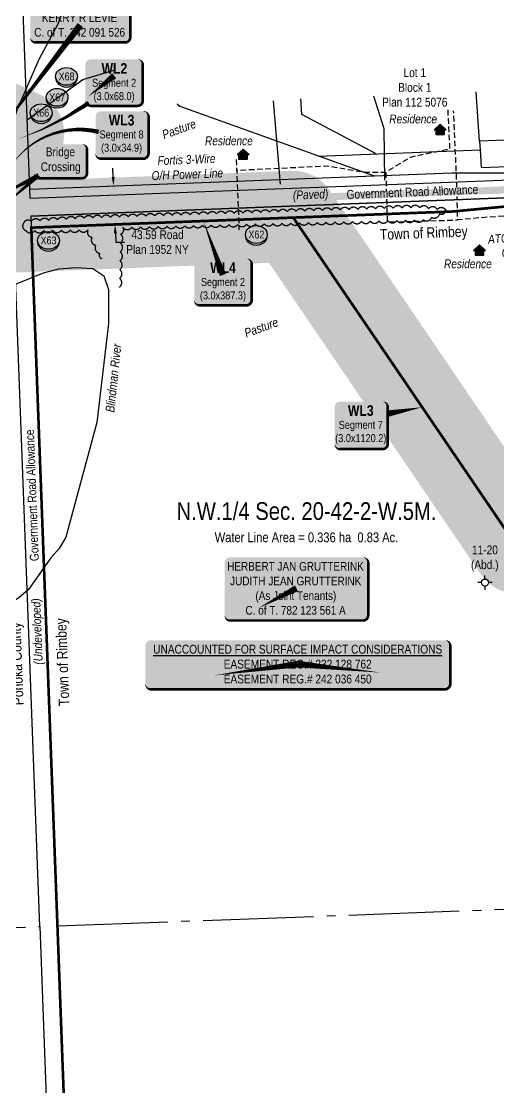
# Model space of a CAD drawing. Extents: x 670596 to 687743, y 5824540 to 5836613.
# Drawn here: x 685009 to 685549, y 5834702 to 5835908 of the extents above; entities that cross this region are included whole.
import ezdxf
from ezdxf.enums import TextEntityAlignment as Align

# ---------------------------------------------------------------- set-up
doc = ezdxf.new("R2010")
doc.units = 0
doc.header["$LTSCALE"] = 5
doc.header["$PDSIZE"] = 0.5
for name, pattern in [('0', [1, 1, 0]), ('BORDER2', [22.225, 6.35, -3.175, 6.35, -3.175, 0, -3.175]), ('foc-QUARTERLINE', [33, 25, -3, 2, -3]), ('UG_PIPE', [1.875, 1.25, -0.625])]:
    doc.linetypes.add(name, pattern=pattern)
doc.layers.get('Defpoints').update_dxf_attribs({"color": 9})
doc.layers.add('AS-COUNTY', color=7, linetype='BORDER2', lineweight=60, true_color=0xcc33ff)
for name, color, linetype in [('AS-OWNER', 7, 'Continuous'), ('AS-PIPE-UG', 44, 'UG_PIPE'), ('AS-POWER', 104, 'foc-POWER'), ('AS-RESIDENCE', 14, 'Continuous'), ('AS-ROADS', 254, 'Continuous'), ('AS-TELEPHONE', 224, 'foc-TEL'), ('C-SYMBOL', 7, 'Continuous'), ('CG-NOTES', 7, 'Continuous'), ('F-WS-S', 8, 'Continuous'), ('L-33', 7, 'Continuous'), ('L-AREAREQUIRED', 7, 'Continuous'), ('L-ROAD-T', 7, 'Continuous'), ('L-SEC', 7, 'Continuous'), ('L-SECQ', 8, 'foc-QUARTERLINE'), ('L-TITLEDB', 4, 'Continuous'), ('L-TITLEDB-T', 4, 'Continuous'), ('P-BUFFER-H 30m', 51, 'Continuous'), ('P-CROSSINGS', 250, 'Continuous'), ('T-BUSH', 110, '0'), ('T-WATER', 160, 'Continuous'), ('T-WATER-T', 170, 'Continuous')]:
    doc.layers.add(name, color=color, linetype=linetype)
for name, color, linetype, true_color in [('P-PROPOSED-WL2', 7, 'Continuous', 0x05c1ff), ('P-PROPOSED-WL2 IOP3', 7, 'Continuous', 0x05c1ff), ('P-PROPOSED-WL3', 92, 'Continuous', 0x00bd00), ('P-PROPOSED-WL4', 7, 'Continuous', 0x5b5bc8)]:
    doc.layers.add(name, color=color, linetype=linetype, true_color=true_color)
doc.layers.add('T-TEXT', color=48, linetype='Continuous', lineweight=18)
doc.styles.add('100L', font='ARIALN.TTF', dxfattribs={"height": 11})
doc.styles.add('175L', font='ARIALN.TTF', dxfattribs={"height": 20})
doc.styles.add('240', font='ARIALN.TTF', dxfattribs={"height": 30})
doc.styles.add('80', font='ARIALN.TTF', dxfattribs={"height": 10})
doc.styles.add('80CG', font='ARIALN.TTF', dxfattribs={"height": 10})
doc.styles.add('80L', font='ARIALN.TTF', dxfattribs={"height": 10})
doc.styles.add('80LS', font='ARIALNI.TTF', dxfattribs={"height": 10})
doc.styles.add('BOLD', font='ARIALNB.TTF')
doc.styles.add('Crossing', font='ARIALN.TTF', dxfattribs={"height": 10})
doc.styles.add('foc-LtypeFont', font='ARIALN.TTF', dxfattribs={"height": 7.35})
doc.linetypes.add('foc-POWER', pattern='A,6,-1,["P",foc-LtypeFont,S=0.2,R=0,X=-0.625,Y=-0.75],-1.24,4', length=12.24)
doc.linetypes.add('foc-TEL', pattern='A,2,-1,["T",foc-LtypeFont,S=0.2,R=0,X=-0.425,Y=-0.75],-1.24,8', length=12.24)
doc.linetypes.add('foc-TEL-NOLINE', pattern='A,0,-2,["T",foc-LtypeFont,S=0.2,R=0,X=-0.425,Y=-0.75],-10.24', length=12.24)
doc.linetypes.add('foc-TOPO-flowdirection-NOLINE', pattern='A,0,[">",foc-LtypeFont,S=0.3,R=0,X=0,Y=-0.945],-20,[">",foc-LtypeFont,S=0.3,R=0,X=0,Y=-0.945],0', length=20)
doc.dimstyles.new('Compass 5 000', dxfattribs={"dimscale": 5, "dimtxt": 9, "dimasz": 2, "dimexe": 0.2, "dimexo": 0.0625, "dimgap": 0.5, "dimtad": 0, "dimtih": 1, "dimtoh": 1, "dimzin": 0, "dimdsep": 46, "dimtxsty": '80CG', "dimcen": 0.1, "dimse1": 1, "dimse2": 1, "dimclrd": 256, "dimclrt": 256, "dimaunit": 1, "dimadec": 4, "dimazin": 0, "dimtfac": 0.06, "dimtofl": 0, "dimtmove": 0, "dimatfit": 1, "dimfxl": 0.2, "dimtolj": 1, "dimtzin": 0, "dimlwd": -1, "dimarcsym": 0})

# ---------------------------------------------------------------- blocks, each defined once
blk = doc.blocks.new('label_road_undeveloped')
at = {"layer": 'L-ROAD-T', "style": '80L'}
blk.add_text('Government Road Allowance', height=10, dxfattribs=at).set_placement((0, 0), align=Align.MIDDLE_CENTER)
at = {"layer": 'T-TEXT', "style": '80LS'}
blk.add_text('(Undeveloped)', height=10, dxfattribs=at).set_placement((-154.2, 0), align=Align.MIDDLE_CENTER)
blk = doc.blocks.new('*D564')
at = {"layer": 'Defpoints', "color": 0, "transparency": 16777216}
for p in [(685142.2, 5835723.4), (685115.1, 5835678.7), (685143.8, 5835679.8)]:
    blk.add_point(p, dxfattribs=at)
at = {"layer": 'L-TITLEDB', "transparency": 16777216}
for p, q in [((685113.1, 5835732.2), (685112.7, 5835742.2)), ((685115.5, 5835668.7), (685115.9, 5835658.7)), ((685115.9, 5835658.7), (685125.9, 5835658.7))]:
    blk.add_line(p, q, dxfattribs=at)
for points in [[(685114.7, 5835732.3), (685111.4, 5835732.2), (685113.4, 5835722.3)], [(685117.2, 5835668.8), (685113.8, 5835668.6), (685115.1, 5835678.7)]]:
    blk.add_solid(points, dxfattribs=at)
at = {"layer": 'L-TITLEDB', "transparency": 16777216, "insert": (685163.2, 5835658.7), "char_height": 10, "attachment_point": 5, "style": '80CG'}
blk.add_mtext('\\A1;43.59 Road\\PPlan 1952 NY', dxfattribs=at)
blk = doc.blocks.new('*U585')
h = blk.add_hatch(color=254)
edge = h.paths.add_edge_path()
edge.add_line((-26.5, -34.4), (26.5, -34.4))
edge.add_arc((26.5, -28.4), 6, 270, 360)
edge.add_line((32.5, -28.4), (32.5, 12.5))
edge.add_arc((26.5, 12.5), 6, 0, 90)
edge.add_line((26.5, 18.5), (-26.5, 18.5))
edge.add_arc((-26.5, 12.5), 6, 90, 180)
edge.add_line((-32.5, 12.5), (-32.5, -28.4))
edge.add_arc((-26.5, -28.4), 6, 180, 270)
at = {"layer": 'P-PROPOSED-WL3', "flags": 128}
blk.add_lwpolyline([(-22.1, 61.1, 0, 7.5, 0), (0, 0, 0, 0, 0)], format="xyseb", dxfattribs=at)
blk.add_lwpolyline([(-26.5, -34.4, 3, 3, 0), (26.5, -34.4, 3, 3, 0.414214), (32.5, -28.4, 3, 3, 0), (32.5, 12.5, 3, 0, 0.414214), (26.5, 18.5, 0, 0, 0), (-26.5, 18.5, 0, 0, 0.414214), (-32.5, 12.5, 0, 0, 0), (-32.5, -28.4, 0, 3, 0.414214)], format="xyseb", close=True, dxfattribs=at)
at = {"layer": 'P-PROPOSED-WL3'}
for tag, p, height, style in [('TEMP_AREA_W1_001', (-9.2, 2.2), 12, 'BOLD'), ('ENTER_TEXT_001', (-30.7, -12.8), 9, '80')]:
    blk.add_attdef(tag, p, '', height=height, dxfattribs=dict(at, style=style))
blk = doc.blocks.new('*U582')
h = blk.add_hatch(color=254)
edge = h.paths.add_edge_path()
edge.add_line((-26.5, -34.1), (26.5, -34.1))
edge.add_arc((26.5, -28.1), 6, 270, 360)
edge.add_line((32.5, -28.1), (32.5, 12.5))
edge.add_arc((26.5, 12.5), 6, 0, 90)
edge.add_line((26.5, 18.5), (-26.5, 18.5))
edge.add_arc((-26.5, 12.5), 6, 90, 180)
edge.add_line((-32.5, 12.5), (-32.5, -28.1))
edge.add_arc((-26.5, -28.1), 6, 180, 270)
at = {"layer": 'P-PROPOSED-WL4', "flags": 128}
blk.add_lwpolyline([(-26.5, -34.1, 3, 3, 0), (26.5, -34.1, 3, 3, 0.414214), (32.5, -28.1, 3, 3, 0), (32.5, 12.5, 3, 0, 0.414214), (26.5, 18.5, 0, 0, 0), (-26.5, 18.5, 0, 0, 0.414214), (-32.5, 12.5, 0, 0, 0), (-32.5, -28.1, 0, 3, 0.414214)], format="xyseb", close=True, dxfattribs=at)
blk.add_lwpolyline([(-28.9, -23.4, 0, 7.5, 0), (0, 0, 0, 0, 0)], format="xyseb", dxfattribs=at)
at = {"layer": 'P-PROPOSED-WL4'}
for tag, p, height, style in [('TEMP_AREA_W1_001', (-9.2, 2.2), 12, 'BOLD'), ('ENTER_TEXT_001', (-30.7, -12.8), 9, '80')]:
    blk.add_attdef(tag, p, '', height=height, dxfattribs=dict(at, style=style))
blk = doc.blocks.new('*U487')
h = blk.add_hatch(color=254)
edge = h.paths.add_edge_path()
edge.add_line((-24, -20), (24, -20))
edge.add_arc((24, -14), 6, 270, 360)
edge.add_line((30, -14), (30, 12.5))
edge.add_arc((24, 12.5), 6, 0, 90)
edge.add_line((24, 18.5), (-24, 18.5))
edge.add_arc((-24, 12.5), 6, 90, 180)
edge.add_line((-30, 12.5), (-30, -14))
edge.add_arc((-24, -14), 6, 180, 270)
at = {"color": 160, "flags": 128}
blk.add_lwpolyline([(-24, -20, 3, 3, 0), (24, -20, 3, 3, 0.414214), (30, -14, 3, 3, 0), (30, 12.5, 3, 0, 0.414214), (24, 18.5, 0, 0, 0), (-24, 18.5, 0, 0, 0.414214), (-30, 12.5, 0, 0, 0), (-30, -14, 0, 3, 0.414214)], format="xyseb", close=True, dxfattribs=at)
at = {"color": 160, "style": '80'}
blk.add_attdef('ENTER_TEXT_001', (-26.8, -4.9), '', height=10, dxfattribs=at)
blk = doc.blocks.new('*U872')
h = blk.add_hatch(color=59)
edge = h.paths.add_edge_path()
edge.add_line((-76.5, -37), (76.5, -37))
edge.add_arc((76.5, -31), 6, 270, 360)
edge.add_line((82.5, -31), (82.5, 29.5))
edge.add_arc((76.5, 29.5), 6, 0, 90)
edge.add_line((76.5, 35.5), (-76.5, 35.5))
edge.add_arc((-76.5, 29.5), 6, 90, 180)
edge.add_line((-82.5, 29.5), (-82.5, -31))
edge.add_arc((-76.5, -31), 6, 180, 270)
at = {"color": 1, "flags": 128}
blk.add_lwpolyline([(-76.5, -37, 3, 3, 0), (76.5, -37, 3, 3, 0.414214), (82.5, -31, 3, 3, 0), (82.5, 29.5, 3, 0, 0.414214), (76.5, 35.5, 0, 0, 0), (-76.5, 35.5, 0, 0, 0.414214), (-82.5, 29.5, 0, 0, 0), (-82.5, -31, 0, 3, 0.414214)], format="xyseb", close=True, dxfattribs=at)
blk.add_lwpolyline([(-43.7, -22.7, 0, 7.5, 0), (0, 0, 0, 0, 0)], format="xyseb", dxfattribs=at)
at = {"color": 1, "style": '80'}
blk.add_attdef('ENTER_TEXT_001', (-36.7, -5), '', height=10, dxfattribs=at)
blk = doc.blocks.new('res_occ')
for points in [[(0.1, 0.89), (-1.26, -0.37), (1.46, -0.37)], [(-0.9, -1.43), (1.1, -1.43), (1.1, -0.37), (-0.9, -0.37)]]:
    blk.add_hatch(color=14).paths.add_polyline_path(points)
at = {"color": 14}
for points in [[(0.1, 0.89), (-1.26, -0.37), (1.46, -0.37)], [(-0.9, -1.43), (1.1, -1.43), (1.1, -0.37), (-0.9, -0.37)]]:
    blk.add_lwpolyline(points, close=True, dxfattribs=at)
blk = doc.blocks.new('xing2')
h = blk.add_hatch(color=50)
h.dxf.hatch_style = 1
edge = h.paths.add_edge_path()
edge.add_ellipse((0, 0), major_axis=(-12.5, 0), ratio=0.816297, start_angle=0, end_angle=360)
h = blk.add_hatch(color=250)
h.dxf.hatch_style = 1
edge = h.paths.add_edge_path()
edge.add_ellipse((0, -2), major_axis=(-12.5, 0), ratio=0.816297, start_angle=0, end_angle=180)
edge.add_line((12.5, -2), (12.5, 0))
edge.add_ellipse((0, 0), major_axis=(-12.5, 0), ratio=0.816297, start_angle=0, end_angle=180, ccw=False)
edge.add_line((-12.5, 0), (-12.5, -2))
at = {"color": 250}
blk.add_ellipse((0, 0), major_axis=(-12.5, 0), ratio=0.816297, dxfattribs=at)
blk.add_ellipse((0, -2), major_axis=(-12.5, 0), ratio=0.816297, start_param=0, end_param=3.141593, dxfattribs=at)
at = {"color": 250, "style": 'Crossing'}
blk.add_attdef('CROSSING', text='', height=9, dxfattribs=at).set_placement((0.1, 0), align=Align.MIDDLE_CENTER)
at = {"color": 250, "style": 'Crossing', "flags": 1}
for tag, p in [('OWNER', (0.1, -12.5)), ('DESCRIPTION', (0.1, -25.8)), ('LOCATION', (0.1, -39.3)), ('DWG_REF', (0.1, -52.8))]:
    blk.add_attdef(tag, text='', height=9, dxfattribs=at).set_placement(p, align=Align.MIDDLE_CENTER)
blk = doc.blocks.new('GABD')
for p, q in [((-0.81, 0), (-1.62, 0)), ((0, 0.81), (0, 1.62)), ((1.62, 0), (0.81, 0)), ((0, -0.81), (0, -1.62))]:
    blk.add_line(p, q)
blk.add_circle((0, 0), 0.8)
blk = doc.blocks.new('*U577')
h = blk.add_hatch(color=255)
edge = h.paths.add_edge_path()
edge.add_line((-166.5, -28.5), (166.5, -28.5))
edge.add_arc((166.5, -22.5), 6, 270, 360)
edge.add_line((172.5, -22.5), (172.5, 21))
edge.add_arc((166.5, 21), 6, 0, 90)
edge.add_line((166.5, 27), (-166.5, 27))
edge.add_arc((-166.5, 21), 6, 90, 180)
edge.add_line((-172.5, 21), (-172.5, -22.5))
edge.add_arc((-166.5, -22.5), 6, 180, 270)
at = {"color": 1, "flags": 128}
blk.add_lwpolyline([(-166.5, -28.5, 3, 3, 0), (166.5, -28.5, 3, 3, 0.414214), (172.5, -22.5, 3, 3, 0), (172.5, 21, 3, 0, 0.414214), (166.5, 27, 0, 0, 0), (-166.5, 27, 0, 0, 0.414214), (-172.5, 21, 0, 0, 0), (-172.5, -22.5, 0, 3, 0.414214)], format="xyseb", close=True, dxfattribs=at)
for points in [[(-95.6, -12.9, 0, 7.5, 0), (0, 0, 0, 0, 0)], [(93.8, -9.6, 0, 7.5, 0), (0, 0, 0, 0, 0)]]:
    blk.add_lwpolyline(points, format="xyseb", dxfattribs=at)
at = {"color": 1, "style": '80'}
blk.add_attdef('ENTER_TEXT_001', (-26.8, -4.9), '', height=10, dxfattribs=at)
blk = doc.blocks.new('*U876')
h = blk.add_hatch(color=59)
edge = h.paths.add_edge_path()
edge.add_line((-51.5, -20), (51.5, -20))
edge.add_arc((51.5, -14), 6, 270, 360)
edge.add_line((57.5, -14), (57.5, 12.5))
edge.add_arc((51.5, 12.5), 6, 0, 90)
edge.add_line((51.5, 18.5), (-51.5, 18.5))
edge.add_arc((-51.5, 12.5), 6, 90, 180)
edge.add_line((-57.5, 12.5), (-57.5, -14))
edge.add_arc((-51.5, -14), 6, 180, 270)
at = {"color": 1, "flags": 128}
blk.add_lwpolyline([(-51.5, -20, 3, 3, 0), (51.5, -20, 3, 3, 0.414214), (57.5, -14, 3, 3, 0), (57.5, 12.5, 3, 0, 0.414214), (51.5, 18.5, 0, 0, 0), (-51.5, 18.5, 0, 0, 0.414214), (-57.5, 12.5, 0, 0, 0), (-57.5, -14, 0, 3, 0.414214)], format="xyseb", close=True, dxfattribs=at)
blk.add_lwpolyline([(-120.8, -158.4, 0, 7.5, 0), (0, 0, 0, 0, 0)], format="xyseb", dxfattribs=at)
at = {"color": 1, "style": '80'}
blk.add_attdef('ENTER_TEXT_001', (-36.7, -5), '', height=10, dxfattribs=at)

msp = doc.modelspace()

# ---------------------------------------------------------------- hatches: boundary and pattern name
at = {"layer": 'P-BUFFER-H 30m'}
h = msp.add_hatch(color=256, dxfattribs=at)
h.dxf.hatch_style = 1
edge = h.paths.add_edge_path()
edge.add_line((677190.88, 5826034.364), (676987.84, 5826027.225))
edge.add_line((676987.84, 5826027.225), (676988.351, 5826011.208))
edge.add_arc((676938.382, 5826009.615), 49.994, -120.521047, 1.826075, ccw=False)
edge.add_line((676912.993, 5825966.548), (676909.934, 5825968.352))
edge.add_arc((676935.324, 5826011.418), 49.994, 181.826075, 239.478953, ccw=False)
edge.add_line((676885.355, 5826009.825), (676883.222, 5826076.736))
edge.add_arc((676933.19, 5826078.329), 49.994, 92.013805, 181.826075, ccw=False)
edge.add_line((676931.434, 5826128.292), (677186.782, 5826137.271))
edge.add_line((677186.782, 5826137.271), (677172.574, 5826493.957))
edge.add_arc((677222.529, 5826495.947), 49.994, 182.217236, 182.280935, ccw=False)
edge.add_line((677172.572, 5826494.013), (677161.576, 5826778.028))
edge.add_arc((677211.532, 5826779.962), 49.994, 133.32201, 182.217236, ccw=False)
edge.add_line((677177.232, 5826816.333), (677158.55, 5827298.559))
edge.add_line((677158.55, 5827298.559), (677123.328, 5828102.041))
edge.add_line((677123.328, 5828102.041), (677088.029, 5828904.381))
edge.add_arc((677137.974, 5828906.578), 49.994, 92.094528, 182.519115, ccw=False)
edge.add_line((677136.147, 5828956.539), (677941.688, 5828985.999))
edge.add_line((677941.688, 5828985.999), (678795.39, 5829017.43))
edge.add_arc((678838.014, 5828991.303), 49.994, 92.178655, 148.493114, ccw=False)
edge.add_line((678836.113, 5829041.261), (679095.94, 5829051.145))
edge.add_line((679095.94, 5829051.145), (679103.038, 5829053.867))
edge.add_arc((679120.935, 5829007.187), 49.994, 92.18666, 110.977343, ccw=False)
edge.add_line((679119.028, 5829057.144), (679561.069, 5829074.022))
edge.add_arc((679566.877, 5829024.367), 49.994, 92.195397, 96.67124, ccw=False)
edge.add_line((679564.962, 5829074.324), (680316.807, 5829103.147))
edge.add_line((680316.807, 5829103.147), (680289.029, 5829852.071))
edge.add_line((680289.029, 5829852.071), (680264.054, 5830522.758))
edge.add_arc((680314.013, 5830524.619), 49.994, 133.258056, 182.132573, ccw=False)
edge.add_line((680279.753, 5830561.028), (680276.196, 5830656.553))
edge.add_line((680276.196, 5830656.553), (680246.213, 5831460.206))
edge.add_line((680246.213, 5831460.206), (680215.351, 5832284.366))
edge.add_arc((680265.309, 5832286.237), 49.994, 92.148626, 182.144523, ccw=False)
edge.add_line((680263.435, 5832336.196), (681068.877, 5832366.415))
edge.add_line((681068.877, 5832366.415), (681821.401, 5832394.716))
edge.add_line((681821.401, 5832394.716), (681805.598, 5832816.244))
edge.add_arc((681855.557, 5832818.117), 49.994, 143.113192, 182.146882, ccw=False)
edge.add_line((681815.571, 5832848.125), (681834.732, 5832873.657))
edge.add_arc((681874.718, 5832843.649), 49.994, 2.145927, 143.113192, ccw=False)
edge.add_line((681924.677, 5832845.521), (681941.401, 5832399.193))
edge.add_line((681941.401, 5832399.193), (682694.705, 5832426.985))
edge.add_line((682694.705, 5832426.985), (683448.059, 5832454.84))
edge.add_line((683448.059, 5832454.84), (683412.219, 5833411.237))
edge.add_arc((683462.178, 5833413.109), 49.994, 133.562272, 182.146115, ccw=False)
edge.add_line((683427.725, 5833449.336), (683406.047, 5834013.774))
edge.add_line((683406.047, 5834013.774), (683375.916, 5834817.728))
edge.add_line((683375.916, 5834817.728), (683345.977, 5835624.47))
edge.add_arc((683395.936, 5835626.324), 49.994, 92.287428, 182.125311, ccw=False)
edge.add_line((683393.941, 5835676.278), (684197.29, 5835708.367))
edge.add_line((684197.29, 5835708.367), (684908.467, 5835736.78))
edge.add_line((684908.467, 5835736.78), (684942.361, 5835811.073))
edge.add_arc((684987.845, 5835790.323), 49.994, 65.131456, 155.476492, ccw=False)
edge.add_line((685008.869, 5835835.681), (685028.667, 5835826.504))
edge.add_arc((685007.643, 5835781.146), 49.994, -16.068914, 65.131456, ccw=False)
edge.add_line((685055.684, 5835767.308), (685044.658, 5835729.031))
edge.add_line((685044.658, 5835729.031), (685314.688, 5835739.386))
edge.add_arc((685316.604, 5835689.429), 49.994, 34.222356, 92.196177, ccw=False)
edge.add_line((685357.942, 5835717.546), (685598.018, 5835364.582))
edge.add_line((685598.018, 5835364.582), (685834.75, 5835370.452))
edge.add_arc((685835.99, 5835320.474), 49.994, 2.198313, 91.420588, ccw=False)
edge.add_line((685885.947, 5835322.392), (685911.192, 5834664.749))
edge.add_line((685911.192, 5834664.749), (686635.77, 5834691.532))
edge.add_line((686635.77, 5834691.532), (686625.993, 5834943.667))
edge.add_line((686625.993, 5834943.667), (686625.603, 5834953.705))
edge.add_arc((686675.56, 5834955.642), 49.994, 92.288875, 182.220798, ccw=False)
edge.add_line((686673.563, 5835005.596), (687058.366, 5835020.976))
edge.add_arc((687098.555, 5834991.24), 49.994, 92.512715, 143.501535, ccw=False)
edge.add_line((687096.363, 5835041.186), (687099.36, 5835041.317))
edge.add_arc((687101.551, 5834991.372), 49.994, 2.512715, 92.512715, ccw=False)
edge.add_line((687151.497, 5834993.563), (687152.446, 5834971.929))
edge.add_arc((687102.501, 5834969.737), 49.994, -87.487492, 2.512715, ccw=False)
edge.add_line((687104.692, 5834919.791), (687096.429, 5834919.429))
edge.add_arc((687094.238, 5834969.375), 49.994, 272.288873, 272.512507, ccw=False)
edge.add_line((687096.234, 5834919.421), (686730.564, 5834904.805))
edge.add_line((686730.564, 5834904.805), (686741.01, 5834635.46))
edge.add_arc((686691.053, 5834633.523), 49.994, -87.779202, 2.220798, ccw=False)
edge.add_line((686692.991, 5834583.567), (686662.171, 5834582.372))
edge.add_arc((686660.234, 5834632.328), 49.994, 247.182957, 272.220798, ccw=False)
edge.add_line((686640.846, 5834586.246), (686635.568, 5834588.467))
edge.add_line((686635.568, 5834588.467), (685862.114, 5834559.877))
edge.add_arc((685860.267, 5834609.837), 49.994, 182.198313, 272.116949, ccw=False)
edge.add_line((685810.31, 5834607.919), (685785.041, 5835266.201))
edge.add_line((685785.041, 5835266.201), (685571.688, 5835260.91))
edge.add_arc((685570.449, 5835310.888), 49.994, 214.222356, 271.420588, ccw=False)
edge.add_line((685529.111, 5835282.771), (685289.298, 5835635.35))
edge.add_line((685289.298, 5835635.35), (685002.226, 5835624.341))
edge.add_line((685002.226, 5835624.341), (684975.431, 5835623.27))
edge.add_arc((684973.435, 5835673.224), 49.994, 229.837958, 272.287782, ccw=False)
edge.add_line((684941.192, 5835635.018), (684201.401, 5835605.462))
edge.add_line((684201.401, 5835605.462), (683450.853, 5835575.482))
edge.add_line((683450.853, 5835575.482), (683478.831, 5834821.566))
edge.add_line((683478.831, 5834821.566), (683508.96, 5834017.677))
edge.add_line((683508.96, 5834017.677), (683532.192, 5833412.794))
edge.add_arc((683482.235, 5833410.876), 49.994, -46.495355, 2.199485, ccw=False)
edge.add_line((683516.651, 5833374.614), (683552.96, 5832405.714))
edge.add_arc((683503.001, 5832403.842), 49.994, -87.882475, 2.146115, ccw=False)
edge.add_line((683504.848, 5832353.882), (682698.506, 5832324.068))
edge.add_line((682698.506, 5832324.068), (681892.271, 5832294.323))
edge.add_arc((681890.428, 5832344.283), 49.994, 264.056445, 272.112898, ccw=False)
edge.add_arc((681876.342, 5832343.751), 49.994, 272.153947, 280.265865, ccw=False)
edge.add_line((681878.221, 5832293.793), (681072.743, 5832263.5))
edge.add_line((681072.743, 5832263.5), (680320.249, 5832235.268))
edge.add_line((680320.249, 5832235.268), (680349.128, 5831464.053))
edge.add_line((680349.128, 5831464.053), (680379.111, 5830660.389))
edge.add_line((680379.111, 5830660.389), (680384.182, 5830524.23))
edge.add_arc((680334.223, 5830522.37), 49.994, -46.742123, 2.132739, ccw=False)
edge.add_line((680368.483, 5830485.96), (680391.945, 5829855.896))
edge.add_line((680391.945, 5829855.896), (680421.685, 5829054.073))
edge.add_arc((680371.726, 5829052.22), 49.994, -87.804603, 2.124156, ccw=False)
edge.add_line((680373.641, 5829002.263), (679575.799, 5828971.677))
edge.add_arc((679569.977, 5829021.331), 49.994, 272.18666, 276.686638, ccw=False)
edge.add_line((679571.885, 5828971.373), (679131.72, 5828954.566))
edge.add_line((679131.72, 5828954.566), (679124.618, 5828951.844))
edge.add_arc((679106.72, 5828998.524), 49.994, 272.178655, 290.977343, ccw=False)
edge.add_line((679108.621, 5828948.566), (678884.632, 5828940.045))
edge.add_arc((678841.974, 5828966.116), 49.994, 272.108492, 328.568358, ccw=False)
edge.add_line((678843.813, 5828916.156), (677945.465, 5828883.082))
edge.add_line((677945.465, 5828883.082), (677193.263, 5828855.571))
edge.add_line((677193.263, 5828855.571), (677226.216, 5828106.56))
edge.add_line((677226.216, 5828106.56), (677261.444, 5827302.934))
edge.add_arc((677211.498, 5827300.745), 49.994, 2.218614, 2.510029, ccw=False)
edge.add_line((677261.454, 5827302.68), (677281.716, 5826779.679))
edge.add_arc((677231.76, 5826777.743), 49.994, -46.679478, 2.218614, ccw=False)
edge.add_line((677266.06, 5826741.371), (677275.481, 5826498.026))
edge.add_line((677275.481, 5826498.026), (677306.827, 5825711.068))
edge.add_line((677306.827, 5825711.068), (677315.471, 5825699.601))
edge.add_arc((677275.552, 5825669.505), 49.994, 1.988412, 37.013358, ccw=False)
edge.add_line((677325.515, 5825671.239), (677327.417, 5825616.478))
edge.add_arc((677277.453, 5825614.743), 49.994, -88.099944, 1.988412, ccw=False)
edge.add_line((677279.111, 5825564.777), (677258.016, 5825564.077))
edge.add_arc((677256.359, 5825614.043), 49.994, 181.98998, 271.900056, ccw=False)
edge.add_line((677206.395, 5825612.307), (677206.156, 5825619.185))
edge.add_line((677206.156, 5825619.185), (676448.534, 5825593.112))
edge.add_line((676448.534, 5825593.112), (675621.606, 5825565.447))
edge.add_line((675621.606, 5825565.447), (674813.811, 5825535.401))
edge.add_line((674813.811, 5825535.401), (674006.072, 5825504.83))
edge.add_line((674006.072, 5825504.83), (673985.967, 5825504.069))
edge.add_arc((673984.076, 5825554.027), 49.994, 271.847905, 272.16748, ccw=False)
edge.add_line((673985.688, 5825504.06), (673184.703, 5825478.217))
edge.add_line((673184.703, 5825478.217), (672384.069, 5825452.353))
edge.add_line((672384.069, 5825452.353), (672364.028, 5825451.705))
edge.add_line((672364.028, 5825451.705), (671562.255, 5825423.567))
edge.add_line((671562.255, 5825423.567), (671405.716, 5825418.102))
edge.add_line((671405.716, 5825418.102), (671360.474, 5825352.878))
edge.add_line((671360.474, 5825352.878), (671368.43, 5825306.565))
edge.add_line((671368.43, 5825306.565), (671377.864, 5825268.225))
edge.add_line((671377.864, 5825268.225), (671395.798, 5825272.31))
edge.add_arc((671406.901, 5825223.564), 49.994, 6.188841, 102.831332, ccw=False)
edge.add_line((671456.604, 5825228.954), (671457.842, 5825217.538))
edge.add_line((671457.842, 5825217.538), (671465.055, 5825159.957))
edge.add_line((671465.055, 5825159.957), (671491.712, 5825126.618))
edge.add_arc((671452.666, 5825095.397), 49.994, 1.309193, 38.645258, ccw=False)
edge.add_line((671502.646, 5825096.54), (671503.523, 5825058.17))
edge.add_arc((671453.542, 5825057.028), 49.994, -32.601957, 1.309193, ccw=False)
edge.add_line((671495.659, 5825030.091), (671398.31, 5824877.882))
edge.add_arc((671356.193, 5824904.819), 49.994, 193.727388, 327.398043, ccw=False)
edge.add_arc((671355.09, 5824908.662), 49.994, 147.398016, 198.310676, ccw=False)
edge.add_line((671312.974, 5824935.599), (671400.193, 5825071.97))
edge.add_line((671400.193, 5825071.97), (671400.095, 5825076.287))
edge.add_line((671400.095, 5825076.287), (671375.283, 5825107.317))
edge.add_arc((671414.33, 5825138.538), 49.994, 187.140394, 218.645258, ccw=False)
edge.add_line((671364.724, 5825132.324), (671361.401, 5825158.85))
edge.add_line((671361.401, 5825158.85), (671349.952, 5825156.242))
edge.add_arc((671338.849, 5825204.987), 49.994, 193.822991, 282.831332, ccw=False)
edge.add_line((671290.303, 5825193.043), (671268.001, 5825283.686))
edge.add_arc((671319.46, 5825296.347), 52.994, 189.747991, 193.822991, ccw=False)
edge.add_line((671267.231, 5825287.374), (671255.511, 5825355.596))
edge.add_arc((671307.74, 5825364.568), 52.994, 145.253591, 189.747991, ccw=False)
edge.add_line((671264.195, 5825394.772), (671336.235, 5825498.63))
edge.add_arc((671377.314, 5825470.137), 49.994, 91.999391, 145.253591, ccw=False)
edge.add_line((671375.57, 5825520.1), (671558.652, 5825526.492))
edge.add_line((671558.652, 5825526.492), (672360.486, 5825554.632))
edge.add_arc((672362.239, 5825504.669), 49.994, 91.85035, 92.009966, ccw=False)
edge.add_line((672360.625, 5825554.636), (672380.743, 5825555.286))
edge.add_line((672380.743, 5825555.286), (673181.379, 5825581.151))
edge.add_line((673181.379, 5825581.151), (673982.227, 5825606.989))
edge.add_line((673982.227, 5825606.989), (674002.177, 5825607.744))
edge.add_line((674002.177, 5825607.744), (674809.949, 5825638.317))
edge.add_line((674809.949, 5825638.317), (675617.882, 5825668.367))
edge.add_arc((675619.741, 5825618.408), 49.994, 91.916118, 92.130078, ccw=False)
edge.add_line((675618.069, 5825668.374), (676445.042, 5825696.04))
edge.add_line((676445.042, 5825696.04), (677203.317, 5825722.136))
edge.add_line((677203.317, 5825722.136), (677190.88, 5826034.364))
at = {"layer": 'P-PROPOSED-WL2'}
h = msp.add_hatch(color=254, dxfattribs=at)
edge = h.paths.add_edge_path()
edge.add_line((685099.081, 5835753.02), (685147.075, 5835753.02))
edge.add_arc((685147.075, 5835759.019), 5.999, 270, 360)
edge.add_line((685153.074, 5835759.019), (685153.074, 5835800.823))
edge.add_arc((685147.075, 5835800.823), 5.999, 0, 90)
edge.add_line((685147.075, 5835806.822), (685099.081, 5835806.822))
edge.add_arc((685099.081, 5835800.823), 5.999, 90, 180)
edge.add_line((685093.081, 5835800.823), (685093.081, 5835759.019))
edge.add_arc((685099.081, 5835759.019), 5.999, 180, 270)
h = msp.add_hatch(color=254, dxfattribs=at)
edge = h.paths.add_edge_path()
edge.add_line((685369.736, 5835424.503), (685417.73, 5835424.503))
edge.add_arc((685417.73, 5835430.502), 5.999, 270, 360)
edge.add_line((685423.729, 5835430.502), (685423.729, 5835472.305))
edge.add_arc((685417.73, 5835472.305), 5.999, 0, 90)
edge.add_line((685417.73, 5835478.305), (685369.736, 5835478.305))
edge.add_arc((685369.736, 5835472.305), 5.999, 90, 180)
edge.add_line((685363.736, 5835472.305), (685363.736, 5835430.502))
edge.add_arc((685369.736, 5835430.502), 5.999, 180, 270)
at = {"layer": 'P-PROPOSED-WL2 IOP3'}
h = msp.add_hatch(color=256, dxfattribs=at)
h.dxf.hatch_style = 1
h.paths.add_polyline_path([(685851.486, 5834914.933), (685851.557, 5834914.936), (685835.99, 5835320.474), (685572.009, 5835313.927), (685318.594, 5835686.503), (685315.059, 5835686.368), (685570.449, 5835310.888), (685833.106, 5835317.402), (685848.56, 5834914.825)])
at = {"layer": 'P-PROPOSED-WL3', "linetype": 'Continuous'}
h = msp.add_hatch(color=256, dxfattribs=at)
h.dxf.hatch_style = 1
h.paths.add_polyline_path([(685315.059, 5835686.368), (685000.27, 5835674.296), (684973.435, 5835673.224), (684986.145, 5835717.35), (684989.303, 5835717.476), (684977.468, 5835676.387), (685000.152, 5835677.293), (685316.604, 5835689.429), (685318.067, 5835687.279), (685318.594, 5835686.504)])

# ---------------------------------------------------------------- linework, layer by layer
at = {"layer": 'AS-COUNTY', "const_width": 3, "flags": 128}
msp.add_lwpolyline([(685816.189, 5835840.218), (685820.968, 5835713.699), (685638.224, 5835706.691), (685497.838, 5835693.378), (685020.371, 5835675.066), (685049.98, 5834885.293), (685079.975, 5834080.647), (685309.727, 5834089.032), (685317.57, 5834081.952), (685323.604, 5834076.435), (685339.945, 5834061.492), (685368.765, 5834026.874), (685389.959, 5834005.887), (685400.724, 5833992.898)], dxfattribs=at)
at = {"layer": 'AS-PIPE-UG', "flags": 128}
for points in [[(685491.573, 5835808.193), (685493.779, 5835763.771), (685449.009, 5835754.573), (685421.515, 5835737.58), (685396.905, 5835737.576), (685355.073, 5835744.596), (685252.491, 5835739.667)], [(685501.951, 5835720.319), (685501.787, 5835726.961), (685498.309, 5835807.196)], [(685252.388, 5835752.028), (685255.39, 5835672.768)], [(685421.515, 5835737.58), (685422.11, 5835717.25)], [(685422.401, 5835707.315), (685423.159, 5835681.408), (685502.852, 5835683.74)], [(685920.957, 5835715.899), (685873.399, 5835713.652), (685873.775, 5835705.664), (685667.007, 5835696.684), (685526.346, 5835685.998), (685502.852, 5835683.74), (685502.193, 5835710.487)]]:
    msp.add_lwpolyline(points, dxfattribs=at)
at = {"layer": 'AS-POWER', "flags": 128}
for points in [[(685302.288, 5835724.306), (685294.313, 5835818.432)], [(685420.331, 5835728.834), (685419.821, 5835786.783), (685407.819, 5835823.903)], [(685018.735, 5835718.619), (685496.253, 5835736.907), (685637.046, 5835737.148), (685819.801, 5835744.156), (685919.728, 5835748.064)]]:
    msp.add_lwpolyline(points, dxfattribs=at)
at = {"layer": 'AS-ROADS', "const_width": 8, "flags": 128}
msp.add_lwpolyline([(685919.58, 5835732.21), (684981.966, 5835695.064)], dxfattribs=at)
at = {"layer": 'AS-TELEPHONE', "linetype": 'foc-TEL-NOLINE', "flags": 128}
msp.add_lwpolyline([(685019.88, 5835688.163), (685820.767, 5835718.879), (685920.694, 5835722.787)], dxfattribs=at)
at = {"layer": 'CG-NOTES', "color": 160, "flags": 128}
for points in [[(684952.298, 5835693.931, 0, 4.998, 0), (685028.677, 5835734.29, 0, 0, 0)], [(684982.943, 5835694.502, 0, 4.998, 0), (685028.677, 5835734.29, 0, 0, 0)]]:
    msp.add_lwpolyline(points, format="xyseb", dxfattribs=at)
at = {"layer": 'L-SEC', "flags": 128}
for points in [[(685019.125, 5835708.264), (684988.92, 5836512.748)], [(685019.125, 5835708.264), (685819.999, 5835738.979)], [(685820.758, 5835718.962), (685019.88, 5835688.163)], [(685029.879, 5834884.55), (684999.78, 5835687.392)], [(685019.88, 5835688.163), (685049.98, 5834885.293)], [(685029.879, 5834884.55), (685059.868, 5834080.036)], [(685079.975, 5834080.647), (685049.98, 5834885.293)]]:
    msp.add_lwpolyline(points, dxfattribs=at)
at = {"layer": 'L-SECQ', "flags": 128}
for points in [[(685049.98, 5834885.293), (685851.486, 5834914.933)], [(684229.386, 5834852.148), (685029.879, 5834884.55)]]:
    msp.add_lwpolyline(points, dxfattribs=at)
at = {"layer": 'L-TITLEDB', "flags": 128}
for points in [[(685015.796, 5835796.914), (685078.865, 5835842.839), (685113.757, 5835853.123)], [(685527.498, 5835772.91), (685523.625, 5835828.53)], [(685410.581, 5835758.628), (685326.665, 5835802.924), (685325.464, 5835820.613)], [(685185.406, 5835815.018), (685188.6, 5835812.315), (685408.223, 5835733.556)], [(685345.294, 5835756.099), (685528.171, 5835763.133), (685529.546, 5835742.961), (685819.419, 5835754.168), (685818.295, 5835784.153), (685527.498, 5835772.91), (685528.171, 5835763.133)], [(685018.735, 5835718.619), (685408.223, 5835733.556), (685496.044, 5835736.907), (685637.046, 5835737.148), (685819.801, 5835744.156), (685919.728, 5835748.064)], [(685920.892, 5835717.595), (685871.216, 5835715.665), (685820.968, 5835713.699), (685638.224, 5835706.691), (685497.838, 5835693.378), (685020.371, 5835675.066)]]:
    msp.add_lwpolyline(points, dxfattribs=at)
at = {"layer": 'P-PROPOSED-WL2', "flags": 128}
for points in [[(685099.081, 5835753.02, 3, 3, 0), (685147.075, 5835753.02, 3, 3, 0.41421356), (685153.074, 5835759.019, 3, 3, 0), (685153.074, 5835800.823, 3, 0, 0.41421356), (685147.075, 5835806.822, 0, 0, 0), (685099.081, 5835806.822, 0, 0, 0.41421356), (685093.081, 5835800.823, 0, 0, 0), (685093.081, 5835759.019, 0, 3, 0.41421356)], [(685369.736, 5835424.503, 3, 3, 0), (685417.73, 5835424.503, 3, 3, 0.41421356), (685423.729, 5835430.502, 3, 3, 0), (685423.729, 5835472.305, 3, 0, 0.41421356), (685417.73, 5835478.305, 0, 0, 0), (685369.736, 5835478.305, 0, 0, 0.41421356), (685363.736, 5835472.305, 0, 0, 0), (685363.736, 5835430.502, 0, 3, 0.41421356)]]:
    msp.add_lwpolyline(points, format="xyseb", close=True, dxfattribs=at)
for points in [[(685096.735, 5835783.309, 4.999, 0, 0.34010064), (684993.604, 5835738.5, 0, 0, 0)], [(685462.419, 5835471.902, 0, 7.499, 0), (685423.059, 5835464.516, 0, 0, 0)]]:
    msp.add_lwpolyline(points, format="xyseb", dxfattribs=at)
at = {"layer": 'P-PROPOSED-WL2', "linetype": 'Continuous', "flags": 128}
msp.add_lwpolyline([(686645.046, 5834640.345, 3, 3, 0), (685861.709, 5834611.391, 3, 3, 0), (685834.548, 5835318.938, 3, 3, 0), (685571.229, 5835312.408, 3, 3, 0), (685316.827, 5835686.436, 0, 0, 0)], format="xyseb", dxfattribs=at)
at = {"layer": 'P-PROPOSED-WL4', "flags": 128}
msp.add_lwpolyline([(685004.797, 5835774.772, 0, 4.999, 0.06382894), (685085.524, 5835816.13, 0, 0, 0)], format="xyseb", dxfattribs=at)
at = {"layer": 'T-BUSH', "flags": 128}
msp.add_lwpolyline([(685120.09, 5835607.748, 0.52056705), (685120.315, 5835617.744, 0.52056705), (685120.54, 5835627.741, 0.52056705), (685120.764, 5835637.737, 0.52056705), (685120.989, 5835647.733, 0.52056705), (685121.214, 5835657.73, 0.52056705), (685121.439, 5835667.726, 0.52056705), (685124.07, 5835675.326, 0.52056705), (685134.065, 5835675.593, 0.52056705), (685144.06, 5835675.86, 0.52056705), (685154.056, 5835676.127, 0.52056705), (685164.051, 5835676.394, 0.52056705), (685174.046, 5835676.661, 0.52056705), (685184.041, 5835676.927, 0.52056705), (685194.037, 5835677.194, 0.52056705), (685204.032, 5835677.461, 0.52056705), (685214.027, 5835677.713, 0.52056705), (685224.023, 5835677.963, 0.52056705), (685234.019, 5835678.213, 0.52056705), (685244.015, 5835678.463, 0.52056705), (685254.01, 5835678.713, 0.52056705), (685264.006, 5835678.962, 0.52056705), (685274.002, 5835679.212, 0.52056705), (685283.997, 5835679.462, 0.52056705), (685293.993, 5835679.712, 0.52056705), (685303.989, 5835679.962, 0.52056705), (685313.984, 5835680.212, 0.52056705), (685323.98, 5835680.461, 0.52056705), (685333.976, 5835680.711, 0.52056705), (685343.971, 5835680.961, 0.52056705), (685353.967, 5835681.211, 0.52056705), (685363.963, 5835681.461, 0.52056705), (685373.958, 5835681.71, 0.52056705), (685383.954, 5835681.96, 0.52056705), (685393.95, 5835682.21, 0.52056705), (685403.946, 5835682.46, 0.52056705), (685413.941, 5835682.71, 0.52056705), (685423.937, 5835682.959, 0.52056705), (685433.933, 5835683.209, 0.52056705), (685443.928, 5835683.459, 0.52056705), (685453.924, 5835683.709, 0.52056705), (685463.92, 5835683.959, 0.52056705), (685473.344, 5835686.755, 0.52056705), (685482.488, 5835690.8, 0.52056705), (685489.707, 5835694.541, 0.52056705), (685479.761, 5835695.57, 0.52056705), (685469.816, 5835696.598, 0.52056705), (685459.87, 5835697.626, 0.52056705), (685449.889, 5835697.668, 0.52056705), (685439.895, 5835697.347, 0.52056705), (685429.902, 5835697.025, 0.52056705), (685419.908, 5835696.703, 0.52056705), (685409.915, 5835696.382, 0.52056705), (685399.921, 5835696.06, 0.52056705), (685389.927, 5835695.738, 0.52056705), (685379.934, 5835695.417, 0.52056705), (685369.94, 5835695.095, 0.52056705), (685359.946, 5835694.773, 0.52056705), (685349.953, 5835694.452, 0.52056705), (685339.959, 5835694.13, 0.52056705), (685329.965, 5835693.808, 0.52056705), (685319.972, 5835693.487, 0.52056705), (685309.978, 5835693.165, 0.52056705), (685299.985, 5835692.843, 0.52056705), (685289.991, 5835692.522, 0.52056705), (685279.997, 5835692.2, 0.52056705), (685270.004, 5835691.878, 0.52056705), (685260.01, 5835691.556, 0.52056705), (685250.016, 5835691.235, 0.52056705), (685240.023, 5835690.913, 0.52056705), (685230.029, 5835690.591, 0.52056705), (685220.035, 5835690.27, 0.52056705), (685210.042, 5835689.948, 0.52056705), (685200.048, 5835689.626, 0.52056705), (685190.055, 5835689.305, 0.52056705), (685180.061, 5835688.983, 0.52056705), (685170.067, 5835688.661, 0.52056705), (685160.074, 5835688.34, 0.52056705), (685150.08, 5835688.018, 0.52056705), (685140.086, 5835687.696, 0.52056705), (685130.093, 5835687.375, 0.52056705), (685120.099, 5835687.053, 0.52056705), (685110.105, 5835686.731, 0.52056705), (685100.112, 5835686.41, 0.52056705), (685090.118, 5835686.088, 0.52056705), (685080.125, 5835685.757, 0.52056705), (685070.145, 5835685.144, 0.52056705), (685060.165, 5835684.531, 0.52056705), (685050.185, 5835683.918, 0.52056705), (685040.205, 5835683.305, 0.52056705), (685030.225, 5835682.692, 0.52056705), (685020.245, 5835682.079, 0.52056705), (685011.75, 5835680.314, 0.52056705), (685014.5, 5835671.555, 0.52056705), (685024.498, 5835671.716, 0.52056705), (685034.495, 5835671.877, 0.52056705), (685044.493, 5835672.038, 0.52056705), (685054.49, 5835672.199, 0.52056705), (685064.488, 5835672.361, 0.52056705), (685074.485, 5835672.522, 0.52056705), (685084.483, 5835672.683, 0.52056705), (685089.076, 5835664.167, 0.52056705), (685093.341, 5835655.124, 0.52056705), (685097.606, 5835646.08, 0.52056705), (685100.391, 5835640.175, 0.52056705)], format="xyb", dxfattribs=at)
at = {"layer": 'T-WATER', "linetype": 'foc-TOPO-flowdirection-NOLINE', "flags": 128}
msp.add_lwpolyline([(685088.439, 5836527.425), (685062.324, 5836504.136), (685053.165, 5836492.424), (685046.658, 5836479.005), (685042.423, 5836463.41), (685031.09, 5836372.121), (685020.228, 5836321.848), (685015.078, 5836285.436), (685001.622, 5836237.135), (684995.137, 5836222.734), (684973.405, 5836202.832), (684923.018, 5836168.433), (684899.613, 5836150.195), (684891.637, 5836141.502), (684880.261, 5836129.102), (684871.583, 5836116.288), (684867.584, 5836107.037), (684865.36, 5836101.894), (684862.136, 5836084.949), (684864.691, 5836066.889), (684874.027, 5836055.78), (684890.458, 5836052.085), (684930.654, 5836053.231), (684947.951, 5836057.797), (684975.412, 5836072.986), (684986.386, 5836082.514), (685005.807, 5836106.421), (685016.304, 5836116.855), (685028.275, 5836125.62), (685043.326, 5836131.183), (685058.675, 5836126.158), (685068.867, 5836114.741), (685076.095, 5836101.296), (685078.266, 5836082.9), (685077.489, 5836002.306), (685075.939, 5835983.567), (685066.707, 5835951.382), (685050.453, 5835905.374), (685028.836, 5835865.395), (685003.872, 5835808.01), (684972.159, 5835715.619), (684968.224, 5835708.684), (684953.463, 5835682.667), (684919.588, 5835622.964), (684921.858, 5835606.009), (684935.286, 5835599.11), (684953.412, 5835601.667), (684990.455, 5835606.406), (685034.343, 5835624.049), (685051.576, 5835628.548), (685071.291, 5835630.159), (685090.154, 5835628.938), (685102.565, 5835620.709), (685107.683, 5835605.124), (685107.813, 5835566.474), (685094.711, 5835454.543), (685059.305, 5835324.922), (685052.065, 5835312.139), (685042.356, 5835301.592), (685017.113, 5835265.851), (685006.471, 5835256.133), (684993.308, 5835247.995), (684951.039, 5835228.099), (684912.641, 5835204.691), (684880.557, 5835181.227), (684864.881, 5835169.763), (684802.027, 5835107.556), (684783.82, 5835084.918), (684764.731, 5835042.968), (684760.905, 5835026.598), (684759.61, 5835008.191), (684760.387, 5834987.738), (684767.647, 5834952.057), (684780.589, 5834922.714), (684788.831, 5834910.73), (684802.664, 5834903.251), (684835.773, 5834896.588), (684871.968, 5834892.349), (684923.39, 5834882.688), (684941.282, 5834880.987), (684956.579, 5834875.372), (684982.746, 5834860.185), (684992.649, 5834850.004), (684999.506, 5834835.635), (684999.061, 5834817.182), (684988.692, 5834786.15), (684974.864, 5834757.723), (684958.599, 5834733.035), (684937.869, 5834712.174), (684936.287, 5834710.779)], dxfattribs=at)
at = {"layer": 'T-WATER'}
for points in [[(685066.707, 5835951.381), (685050.453, 5835905.373), (685028.836, 5835865.395), (685003.872, 5835808.009)], [(684990.455, 5835606.406), (685034.343, 5835624.048), (685051.576, 5835628.548), (685071.291, 5835630.158), (685090.154, 5835628.938), (685102.565, 5835620.709), (685107.683, 5835605.123), (685107.813, 5835566.473), (685094.711, 5835454.543), (685059.305, 5835324.922), (685052.065, 5835312.138), (685042.356, 5835301.591), (685017.113, 5835265.851), (685006.471, 5835256.133)]]:
    msp.add_lwpolyline(points, dxfattribs=at)

# ---------------------------------------------------------------- block references
at = {"layer": 'AS-OWNER'}
ref = msp.add_blockref('*U876', (685075.824, 5835904.253), dxfattribs=dict(at, xscale=0.9841299212598432, yscale=0.9841299212598432, zscale=0.9841299212598432))
ref.add_attrib('ENTER_TEXT_001', 'KERRY R LEVIE', (685032.428, 5835907.708), dxfattribs={"layer": '0', "color": 1, "height": 9.8413, "style": '80'})
ref.add_attrib('ENTER_TEXT_002', 'C. of T. 242 091 526', (685023.738, 5835891.132), dxfattribs={"layer": '0', "color": 1, "height": 9.8413, "style": '80'})
ref = msp.add_blockref('*U872', (685320.442, 5835267.079), dxfattribs=dict(at, xscale=0.9841299212598432, yscale=0.9841299212598432, zscale=0.9841299212598432))
ref.add_attrib('ENTER_TEXT_001', 'HERBERT JAN GRUTTERINK', (685241.99, 5835287.02), dxfattribs={"layer": '0', "color": 1, "height": 9.8413, "style": '80'})
ref.add_attrib('ENTER_TEXT_002', 'JUDITH JEAN GRUTTERINK', (685245.404, 5835270.444), dxfattribs={"layer": '0', "color": 1, "height": 9.8413, "style": '80'})
ref.add_attrib('ENTER_TEXT_003', '(As Joint Tenants)', (685274.015, 5835253.874), dxfattribs={"layer": '0', "color": 1, "height": 9.8413, "style": '80'})
ref.add_attrib('ENTER_TEXT_004', 'C. of T. 782 123 561 A', (685262.747, 5835237.297), dxfattribs={"layer": '0', "color": 1, "height": 9.8413, "style": '80'})
at = {"layer": 'AS-RESIDENCE', "xscale": 4.999999999999989, "yscale": 4.999999999999989, "zscale": 4.999999999999989}
for p in [(685482.614, 5835787.75), (685259.461, 5835759.573), (685527.008, 5835651.254)]:
    msp.add_blockref('res_occ', p, dxfattribs=at)
at = {"layer": 'C-SYMBOL', "color": 3, "rotation": 92.14704558681292}
msp.add_blockref('label_road_undeveloped', (685021.157, 5835372.273), dxfattribs=at)
at = {"layer": 'CG-NOTES'}
ref = msp.add_blockref('*U582', (685114.09, 5835846.939), dxfattribs=dict(at, xscale=0.999876, yscale=0.999876, zscale=0.999876))
ref.add_attrib('TEMP_AREA_W1_001', 'WL2', (685099.906, 5835849.183), dxfattribs={"layer": 'P-PROPOSED-WL4', "height": 11.9985, "style": 'BOLD'})
ref.add_attrib('ENTER_TEXT_001', 'Segment 2', (685089.199, 5835834.464), dxfattribs={"layer": 'P-PROPOSED-WL4', "height": 8.9989, "style": '80'})
ref.add_attrib('ENTER_TEXT_002', '(3.0x68.0)', (685090.884, 5835819.313), dxfattribs={"layer": 'P-PROPOSED-WL4', "height": 8.9989, "style": '80'})
ref = msp.add_blockref('*U487', (685053.523, 5835750.928), dxfattribs=dict(at, xscale=1.000007000917121, yscale=1.000007000917121, zscale=1.000007000917121))
ref.add_attrib('ENTER_TEXT_001', 'Bridge', (685036.794, 5835755.82), dxfattribs={"layer": '0', "color": 160, "height": 10.0001, "style": '80'})
ref.add_attrib('ENTER_TEXT_002', 'Crossing', (685031.047, 5835738.976), dxfattribs={"layer": '0', "color": 160, "height": 10.0001, "style": '80'})
ref = msp.add_blockref('*U585', (685237.247, 5835621.567), dxfattribs=dict(at, xscale=0.999876, yscale=0.999876, zscale=0.999876))
ref.add_attrib('TEMP_AREA_W1_001', 'WL4', (685222.879, 5835623.811), dxfattribs={"layer": 'P-PROPOSED-WL3', "height": 11.9985, "style": 'BOLD'})
ref.add_attrib('ENTER_TEXT_001', 'Segment 2', (685212.356, 5835609.093), dxfattribs={"layer": 'P-PROPOSED-WL3', "height": 8.9989, "style": '80'})
ref.add_attrib('ENTER_TEXT_002', '(3.0x387.3)', (685211.174, 5835593.941), dxfattribs={"layer": 'P-PROPOSED-WL3', "height": 8.99888, "style": '80'})
ref = msp.add_blockref('*U577', (685321.994, 5835181.347), dxfattribs=dict(at, xscale=0.9997570147560012, yscale=0.9997570147560012, zscale=0.9997570147560012))
ref.add_attrib('ENTER_TEXT_001', '%%UUNACCOUNTED FOR SURFACE IMPACT CONSIDERATIONS', (685158.351, 5835193.184), dxfattribs={"layer": '0', "color": 1, "height": 9.99757, "style": '80'})
ref.add_attrib('ENTER_TEXT_002', 'EASEMENT REG.# 232 128 762', (685238.13, 5835176.344), dxfattribs={"layer": '0', "color": 1, "height": 9.99757, "style": '80'})
ref.add_attrib('ENTER_TEXT_003', 'EASEMENT REG.# 242 036 450', (685238.11, 5835159.504), dxfattribs={"layer": '0', "color": 1, "height": 9.99757, "style": '80'})
at = {"layer": 'F-WS-S', "xscale": 5.00065508581623, "yscale": 5.00065508581623, "zscale": 5.00065508581623}
msp.add_blockref('GABD', (685533.772, 5835273.605), dxfattribs=at)
at = {"layer": 'P-CROSSINGS', "xscale": 0.9841299212598432, "yscale": 0.9841299212598432, "zscale": 0.9841299212598432}
for p, values in [((685060.236, 5835846.113), {'CROSSING': 'X68'}), ((685049.58, 5835822.507), {'CROSSING': 'X67'}), ((685031.533, 5835805.065), {'CROSSING': 'X66'}), ((685275.021, 5835667.271), {'CROSSING': 'X62'}), ((685039.851, 5835660.619), {'CROSSING': 'X63'})]:
    msp.add_blockref('xing2', p, dxfattribs=at).add_auto_attribs(values)

# ---------------------------------------------------------------- texts
at = {"layer": 'AS-PIPE-UG', "insert": (685535.494, 5835683.38), "char_height": 10, "attachment_point": 1, "rotation": 4.344578, "style": '175L'}
msp.add_mtext_dynamic_manual_height_columns('\\pi19.835;{\\fArial Narrow|b0|i1|c0|p34;Approximate Location of\\P\\pi0.05;ATCO Natural Gas Co-operative \\P\\pi14.252;Customer Correspondence}', width=164.71119, gutter_width=100, heights=[0], dxfattribs=at)
at = {"layer": 'AS-POWER', "insert": (685155.094, 5835755.452), "char_height": 10, "attachment_point": 1, "rotation": 2.287517, "style": '175L'}
msp.add_mtext_dynamic_manual_height_columns('\\pi7.9797;{\\fArial Narrow|b0|i1|c0|p34;Fortis 3-Wire\\P\\pi0.57524;O/H Power Line}', width=80.67299, gutter_width=100, heights=[0], dxfattribs=at)
at = {"layer": 'AS-RESIDENCE', "char_height": 10, "attachment_point": 1, "style": '175L'}
for insert in [(685425.394, 5835803.042), (685216.895, 5835778.248), (685487.329, 5835639.112)]:
    msp.add_mtext_dynamic_manual_height_columns('{\\fArial Narrow|b0|i1|c0|p34;Residence}', width=18.19126, gutter_width=100, heights=[0], dxfattribs=dict(at, insert=insert))
at = {"layer": 'C-SYMBOL', "color": 3, "style": '175L'}
msp.add_text('N.W.1/4 Sec. 20-42-2-W.5M.', height=20, dxfattribs=at).set_placement((685331.777, 5835338.444), align=Align.BOTTOM_CENTER)
at = {"layer": 'F-WS-S', "insert": (685512.061, 5835315.512), "char_height": 10.00131, "attachment_point": 1, "style": '175L'}
msp.add_mtext_dynamic_manual_height_columns('\\pi7.0035;11-20\\P\\pi5.8506;(Abd.)', width=41.51409, gutter_width=100, heights=[0], dxfattribs=at)
at = {"layer": 'L-33', "color": 200, "linetype": 'Continuous', "true_color": 0xcc33ff, "char_height": 12, "attachment_point": 5, "style": '240'}
for s, insert, rotation in [('Town of Rimbey', (685464.512, 5835667.333), 2.196354), ('Ponoka County', (685005.792, 5835181.769), 92.147043), ('Town of Rimbey', (685057.45, 5835183.693), 92.147043)]:
    msp.add_mtext_dynamic_manual_height_columns(s, width=200.50254, gutter_width=45, heights=[0], dxfattribs=dict(at, insert=insert, rotation=rotation))
at = {"layer": 'L-AREAREQUIRED', "color": 5, "style": '100L'}
msp.add_text('Water Line Area = 0.336 ha  0.83 Ac.', height=11, dxfattribs=at).set_placement((685331.777, 5835315.944), align=Align.BOTTOM_CENTER)
at = {"layer": 'L-ROAD-T', "insert": (685451.379, 5835720.533), "char_height": 10, "width": 149.29837, "attachment_point": 2, "rotation": 2.287439, "style": '80L'}
msp.add_mtext('Government Road Allowance', dxfattribs=at)
at = {"layer": 'L-TITLEDB-T', "insert": (685454.301, 5835833.64), "char_height": 10.00227, "attachment_point": 5, "style": '80CG'}
msp.add_mtext('\\A1;Lot 1 \\PBlock 1 \\PPlan 112 5076', dxfattribs=at)
at = {"layer": 'P-PROPOSED-WL2'}
for s, insert, char_height, attachment_point, style in [('WL3', (685122.554, 5835796.588), 11.9985, 5, 'BOLD'), ('Segment 8\\P(3.0x34.9)', (685122.554, 5835785.008), 8.9989, 2, '80'), ('WL3', (685393.209, 5835468.071), 11.9985, 5, 'BOLD'), ('Segment 7\\P(3.0x1120.2)', (685393.209, 5835456.491), 8.99888, 2, '80')]:
    msp.add_mtext(s, dxfattribs=dict(at, insert=insert, char_height=char_height, attachment_point=attachment_point, style=style))
at = {"layer": 'T-TEXT', "style": '80LS'}
for s, height, rotation, p in [('Pasture', 9.9988, 20, (685187.515, 5835786.531)), ('(Paved)', 10, 2.287439, (685336.412, 5835712.584)), ('Pasture', 9.9988, 20, (685280.564, 5835562.114))]:
    msp.add_text(s, height=height, rotation=rotation, dxfattribs=at).set_placement(p, align=Align.MIDDLE_CENTER)
at = {"layer": 'T-WATER-T', "insert": (685104.272, 5835466.843), "char_height": 10, "attachment_point": 1, "rotation": 83.953157, "style": '175L'}
msp.add_mtext_dynamic_manual_height_columns('{\\fArial Narrow|b0|i1|c0|p34;Blindman River}', width=78.76303, gutter_width=100, heights=[0], dxfattribs=at)

# ---------------------------------------------------------------- dimensions: what is measured, and where the dimension line sits
at = {"layer": 'L-TITLEDB'}
dim = msp.add_linear_dim(base=(685115.106, 5835678.699), p1=(685142.176, 5835723.353), p2=(685143.847, 5835679.801), angle=272.196307, text='43.59 Road\\PPlan 1952 NY', dimstyle='Compass 5 000', dxfattribs=at)
dim.commit()
dim.dimension.update_dxf_attribs({"geometry": '*D564', "text_midpoint": (685163.232, 5835658.714), "dimtype": 161})

doc.saveas('drawing.dxf')
